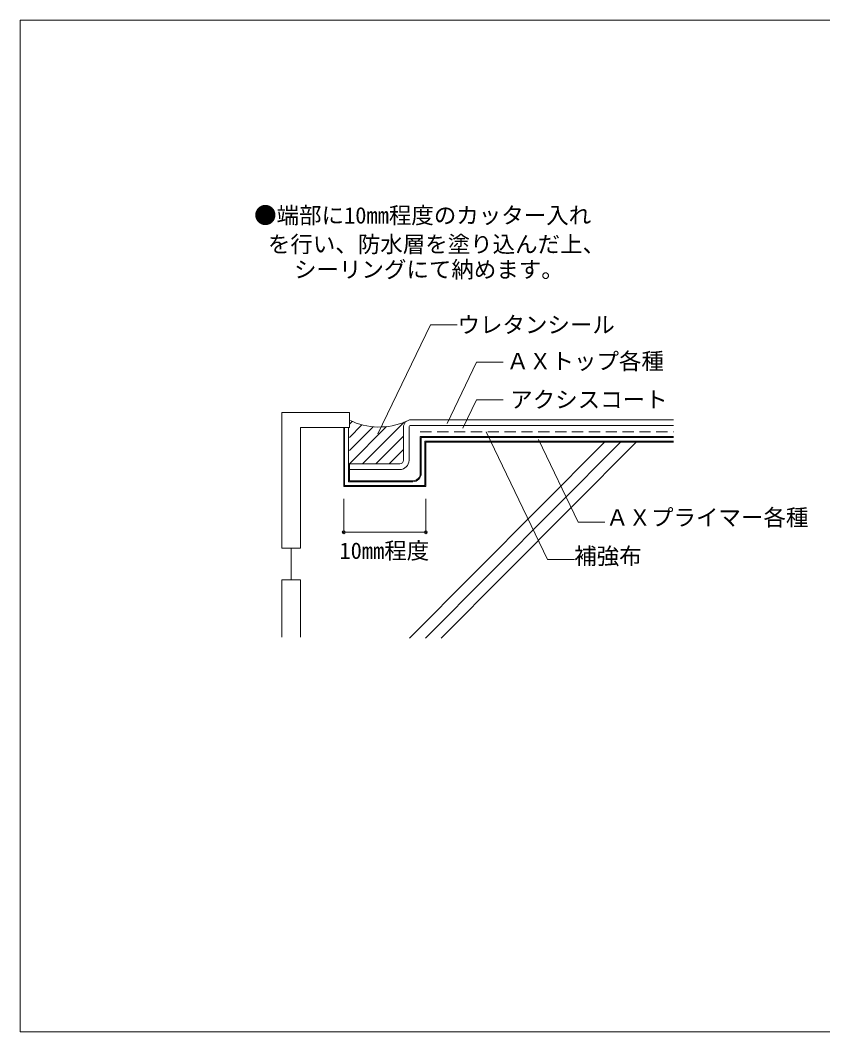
# Model space of a CAD drawing. Units: millimetres on the paper, with parts at other scales. Extents: x -135 to 135, y -94 to 92.
# Drawn here: x -135 to 7.8, y -88 to 92 of the extents above; entities that cross this region are included whole.
import ezdxf
from ezdxf.enums import TextEntityAlignment as Align

# ---------------------------------------------------------------- set-up
doc = ezdxf.new("R2010")
doc.units = ezdxf.units.MM
doc.header["$PDMODE"] = 32
doc.header["$PDSIZE"] = 0.5
doc.linetypes.add('DASHED2', pattern=[3, 2, -1])
for name, color, linetype, lineweight in [('1-0_芯・寸法線', 7, 'Continuous', 9), ('1-2_ハッチング', 1, 'Continuous', 9), ('1-4_リベットルーフ', 3, 'Continuous', 9), ('1-9_下地鋼板', 5, 'Continuous', 9), ('1-A_元図・躯体', 7, 'Continuous', 9), ('F-F', 7, 'Continuous', 9)]:
    doc.layers.add(name, color=color, linetype=linetype, lineweight=lineweight)
doc.styles.add('ＭＳ ゴシック', font='')
doc.styles.get('ＭＳ ゴシック').set_extended_font_data('MS Gothic')

msp = doc.modelspace()

# ---------------------------------------------------------------- linework, layer by layer
at = {"layer": '1-0_芯・寸法線'}
for p, q in [((-71.34, 18.384), (-61.984, 37.8)), ((-61.984, 37.8), (-57.214, 37.8)), ((-59.03, 20.257), (-53.789, 31.133)), ((-53.789, 31.133), (-49.018, 31.133)), ((-56.232, 19.397), (-53.789, 24.466)), ((-53.789, 24.466), (-49.018, 24.466)), ((-52.082, 18.737), (-41.141, -3.969)), ((-42.777, 17.371), (-35.706, 2.697)), ((-77.419, 6.849), (-77.419, 0.883)), ((-62.791, 6.849), (-62.791, 0.883)), ((-35.706, 2.697), (-30.935, 2.697)), ((-77.419, 0.883), (-62.791, 0.883)), ((-41.141, -3.969), (-36.37, -3.969))]:
    msp.add_line(p, q, dxfattribs=at)
for p in [(-77.419, 0.883), (-62.791, 0.883)]:
    msp.add_point(p, dxfattribs=at)
at = {"layer": '1-2_ハッチング'}
for p, q in [((-76.419, 20.121), (-75.926, 20.614)), ((-76.419, 17.764), (-74.176, 20.007)), ((-74.062, 13.05), (-66.639, 20.472)), ((-76.419, 13.05), (-69.783, 19.685)), ((-76.419, 15.407), (-72.168, 19.657)), ((-71.705, 13.05), (-66.791, 17.963)), ((-69.348, 13.05), (-66.791, 15.606))]:
    msp.add_line(p, q, dxfattribs=at)
msp.add_arc((-71.113, 31.665), 12.054, 243.886, 293.686, dxfattribs=at)
at = {"layer": '1-4_リベットルーフ'}
for p, q in [((-65.457, 20.903), (-18.748, 20.903)), ((-65.457, 19.903), (-18.748, 19.903)), ((-66.791, 13.716), (-66.791, 19.57)), ((-65.791, 13.716), (-65.791, 19.57)), ((-63.791, 17.903), (-18.748, 17.903)), ((-63.791, 11.383), (-63.791, 17.903)), ((-76.419, 13.05), (-76.419, 10.05)), ((-76.419, 13.05), (-67.457, 13.05)), ((-76.419, 12.05), (-67.457, 12.05)), ((-76.419, 10.05), (-65.124, 10.05))]:
    msp.add_line(p, q, dxfattribs=at)
at = {"layer": '1-4_リベットルーフ', "color": 7, "linetype": 'DASHED2'}
msp.add_line((-63.791, 18.737), (-18.748, 18.737), dxfattribs=at)
at = {"layer": '1-4_リベットルーフ'}
for centre, radius, start, end in [((-65.457, 19.57), 1.333, 90, 180), ((-65.457, 19.57), 0.333, 90, 180), ((-67.457, 13.716), 0.667, 270, 0), ((-67.457, 13.716), 1.667, 270, 0), ((-65.124, 11.383), 1.333, 270, 0)]:
    msp.add_arc(centre, radius, start, end, dxfattribs=at)
at = {"layer": '1-9_下地鋼板'}
msp.add_line((-77.419, 19.508), (-76.419, 19.508), dxfattribs=at)
for points in [[(-77.252, 19.508), (-77.252, 9.216), (-62.957, 9.216), (-62.957, 17.07), (-18.748, 17.07)], [(-76.585, 19.508), (-76.585, 9.883), (-65.124, 9.883)], [(-63.624, 11.383), (-63.624, 17.737), (-18.748, 17.737)]]:
    msp.add_lwpolyline(points, dxfattribs=at)
msp.add_arc((-65.124, 11.383), 1.5, 270, 0, dxfattribs=at)
at = {"layer": '1-A_元図・躯体'}
for p, q in [((-77.419, 19.508), (-77.419, 9.05)), ((-31.004, 16.903), (-65.695, -17.954)), ((-28.182, 16.903), (-62.874, -17.954)), ((-62.791, 16.903), (-62.791, 9.05)), ((-62.791, 16.903), (-18.748, 16.903)), ((-25.361, 16.903), (-60.052, -17.954)), ((-77.419, 9.05), (-62.791, 9.05)), ((-86.775, -1.934), (-86.775, -7.596)), ((-88.442, -7.596), (-88.442, -17.768))]:
    msp.add_line(p, q, dxfattribs=at)
msp.add_lwpolyline([(-85.108, 19.508), (-76.419, 19.508), (-76.419, 22.175), (-88.442, 22.175), (-88.442, -1.934), (-85.108, -1.934)], close=True, dxfattribs=at)
msp.add_lwpolyline([(-88.442, -7.596), (-85.108, -7.596), (-85.108, -17.768)], dxfattribs=at)
at = {"layer": 'F-F'}
msp.add_line((-135, 92), (-135, -88), dxfattribs=at)
msp.add_lwpolyline([(-135, 92), (135, 92), (135, -88), (-135, -88)], dxfattribs=at)

# ---------------------------------------------------------------- texts
at = {"layer": '1-0_芯・寸法線', "style": 'ＭＳ ゴシック'}
for s, p in [('●端部に10mm程度のカッター入れ', (-93.367, 54.94)), ('\u3000を行い、防水層を塗り込んだ上、', (-94.918, 49.802)), ('\u3000シーリングにて納めます。', (-90.265, 45.301)), ('ウレタンシール', (-57.164, 35.465)), ('ＡＸトップ各種', (-48.436, 28.993)), ('アクシスコート', (-47.782, 22.156)), ('ＡＸプライマー各種', (-30.718, 1.175)), ('10mm程度', (-78.184, -4.735)), ('補強布', (-36.391, -5.698))]:
    msp.add_text(s, height=2.933, dxfattribs=at).set_placement(p, align=Align.BOTTOM_LEFT)

doc.saveas('drawing.dxf')
